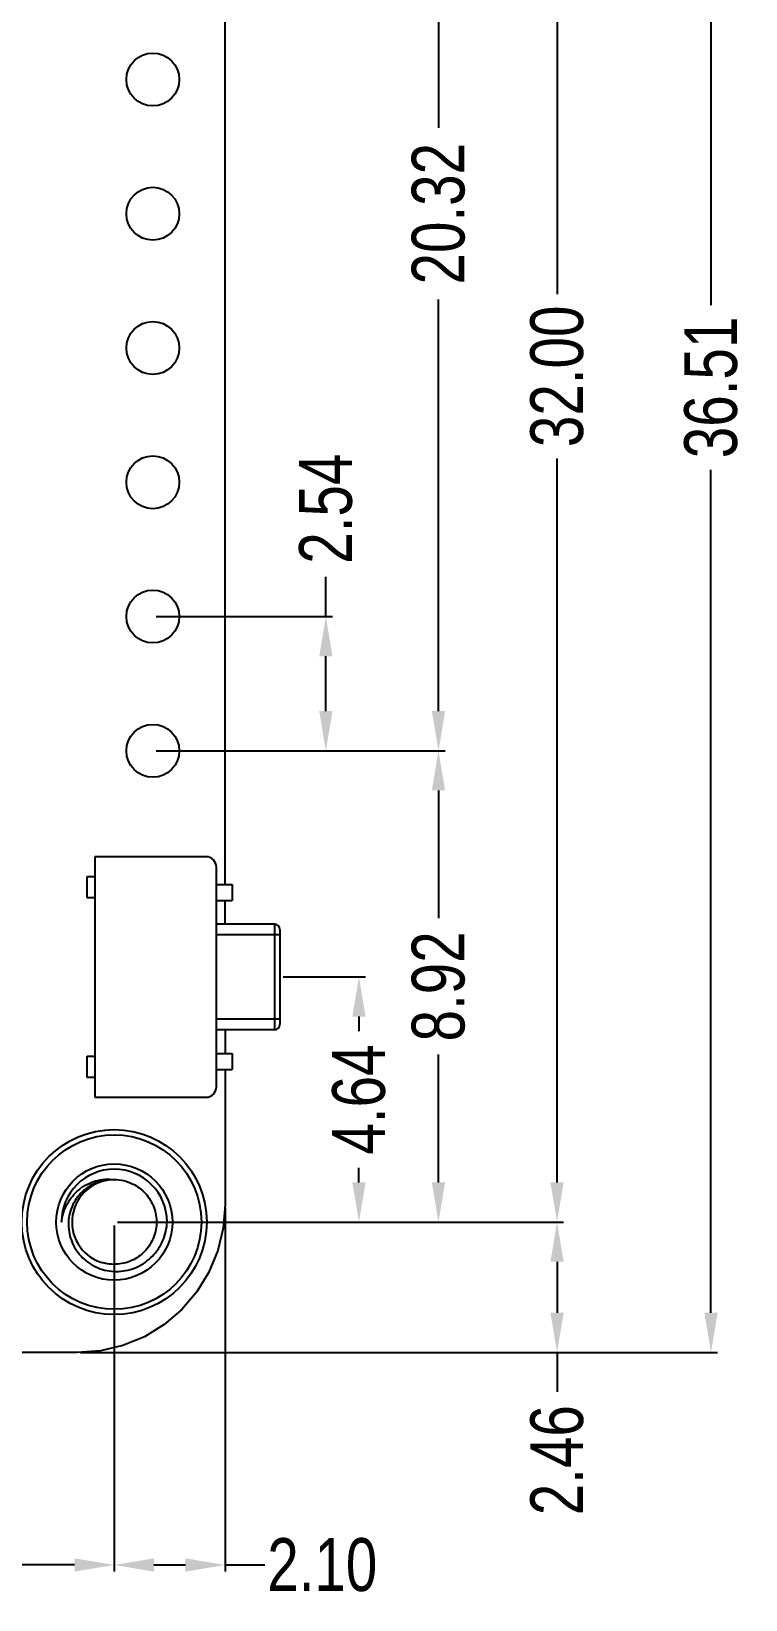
# Model space of a CAD drawing. Header units: inches. Extents: x 4.1 to 94, y -51.8 to -2.2.
# Drawn here: x 80.35 to 93.88, y -51.76 to -22.09 of the extents above; entities that cross this region are included whole.
import ezdxf

# ---------------------------------------------------------------- set-up
doc = ezdxf.new("R2010")
doc.units = ezdxf.units.IN
doc.header["$LTSCALE"] = 1.21
doc.header["$MEASUREMENT"] = 0
doc.header["$PDMODE"] = 3
doc.header["$PDSIZE"] = 0.3125
doc.layers.get('0').update_dxf_attribs({"linetype": 'CONTINUOUS'})
doc.layers.get('Defpoints').update_dxf_attribs({"linetype": 'CONTINUOUS'})
doc.layers.add('Dim', color=3, linetype='CONTINUOUS', lineweight=25)
doc.styles.get("Standard").update_dxf_attribs({"font": 'txt', "width": 0.8})
doc.dimstyles.get("Standard").update_dxf_attribs({"dimtxt": 0.15625, "dimasz": 0.1875, "dimexe": 0.125, "dimexo": 0.0625, "dimgap": 0.09, "dimtad": 0, "dimtih": 1, "dimtoh": 1, "dimzin": 4, "dimdsep": 46, "dimtxsty": 'STANDARD', "dimblk": '_FILLED', "dimblk1": '_FILLED', "dimblk2": '_FILLED', "dimcen": 0.09, "dimazin": 1, "dimtp": 0.01, "dimtm": 0.01, "dimtfac": 1, "dimtofl": 0, "dimtmove": 0, "dimatfit": 3, "dimldrblk": '_FILLED', "dimfxl": 1, "dimtolj": 1, "dimtzin": 4, "dimarcsym": 0})

# ---------------------------------------------------------------- blocks, each defined once
blk = doc.blocks.new('_FILLED')
at = {"color": 0, "linetype": 'ByBlock'}
blk.add_solid([(0, 0), (-1, 0.167), (-1, -0.167)], dxfattribs=at)
blk = doc.blocks.new('*D60')
at = {"layer": 'Defpoints', "color": 0}
for p in [(80.404, -12.618), (81.925, -44.614), (90.308, -44.614)]:
    blk.add_point(p, dxfattribs=at)
at = {"layer": 'Dim', "color": 0, "lineweight": -2}
for p, q in [((80.467, -12.618), (90.433, -12.618)), ((90.308, -13.368), (90.308, -27.059)), ((90.308, -43.864), (90.308, -30.172)), ((81.987, -44.614), (90.433, -44.614))]:
    blk.add_line(p, q, dxfattribs=at)
at = {"layer": 'Dim', "color": 0, "lineweight": -2, "xscale": 0.75, "yscale": 0.75, "zscale": 0.75}
for p, rotation in [((90.308, -12.618), 90), ((90.308, -44.614), 270)]:
    blk.add_blockref('_FILLED', p, dxfattribs=dict(at, rotation=rotation))
at = {"layer": 'Dim', "color": 0, "insert": (90.308, -28.616), "char_height": 1, "attachment_point": 5, "rotation": 90}
blk.add_mtext('\\A1;32.00', dxfattribs=at)
blk = doc.blocks.new('*D61')
at = {"layer": 'Defpoints', "color": 0}
for p in [(85.059, -39.979), (81.924, -44.615), (86.557, -44.615)]:
    blk.add_point(p, dxfattribs=at)
at = {"layer": 'Dim', "color": 0, "lineweight": -2}
for p, q in [((85.121, -39.979), (86.682, -39.979)), ((86.557, -40.729), (86.557, -41.007)), ((86.557, -43.865), (86.557, -43.587)), ((81.987, -44.615), (86.682, -44.615))]:
    blk.add_line(p, q, dxfattribs=at)
at = {"layer": 'Dim', "color": 0, "lineweight": -2, "xscale": 0.75, "yscale": 0.75, "zscale": 0.75}
for p, rotation in [((86.557, -39.979), 90), ((86.557, -44.615), 270)]:
    blk.add_blockref('_FILLED', p, dxfattribs=dict(at, rotation=rotation))
at = {"layer": 'Dim', "color": 0, "insert": (86.557, -42.297), "char_height": 1, "attachment_point": 5, "rotation": 90}
blk.add_mtext('\\A1;4.64', dxfattribs=at)
blk = doc.blocks.new('*D62')
at = {"layer": 'Defpoints', "color": 0}
for p in [(82.654, -35.7), (82.654, -44.615), (88.063, -44.615)]:
    blk.add_point(p, dxfattribs=at)
at = {"layer": 'Dim', "color": 0, "lineweight": -2}
for p, q in [((82.717, -35.7), (88.188, -35.7)), ((88.063, -36.45), (88.063, -38.867)), ((88.063, -43.865), (88.063, -41.447)), ((82.717, -44.615), (88.188, -44.615))]:
    blk.add_line(p, q, dxfattribs=at)
at = {"layer": 'Dim', "color": 0, "lineweight": -2, "xscale": 0.75, "yscale": 0.75, "zscale": 0.75}
for p, rotation in [((88.063, -35.7), 90), ((88.063, -44.615), 270)]:
    blk.add_blockref('_FILLED', p, dxfattribs=dict(at, rotation=rotation))
at = {"layer": 'Dim', "color": 0, "insert": (88.063, -40.157), "char_height": 1, "attachment_point": 5, "rotation": 90}
blk.add_mtext('\\A1;8.92', dxfattribs=at)
blk = doc.blocks.new('*D63')
at = {"layer": 'Defpoints', "color": 0}
for p in [(82.654, -33.16), (85.931, -33.16), (82.654, -35.7)]:
    blk.add_point(p, dxfattribs=at)
at = {"layer": 'Dim', "color": 0, "lineweight": -2}
for p, q in [((85.931, -33.16), (85.931, -32.41)), ((82.717, -33.16), (86.056, -33.16)), ((85.931, -34.95), (85.931, -33.91)), ((82.717, -35.7), (86.056, -35.7))]:
    blk.add_line(p, q, dxfattribs=at)
at = {"layer": 'Dim', "color": 0, "lineweight": -2, "xscale": 0.75, "yscale": 0.75, "zscale": 0.75}
for p, rotation in [((85.931, -33.16), 90), ((85.931, -35.7), 270)]:
    blk.add_blockref('_FILLED', p, dxfattribs=dict(at, rotation=rotation))
at = {"layer": 'Dim', "color": 0, "insert": (85.931, -31.12), "char_height": 1, "attachment_point": 5, "rotation": 90}
blk.add_mtext('\\A1;2.54', dxfattribs=at)
blk = doc.blocks.new('*D64')
at = {"layer": 'Defpoints', "color": 0}
for p in [(82.654, -15.38), (88.063, -15.38), (82.654, -35.7)]:
    blk.add_point(p, dxfattribs=at)
at = {"layer": 'Dim', "color": 0, "lineweight": -2}
for p, q in [((82.717, -15.38), (88.188, -15.38)), ((88.063, -16.13), (88.063, -23.916)), ((88.063, -34.95), (88.063, -27.163)), ((82.717, -35.7), (88.188, -35.7))]:
    blk.add_line(p, q, dxfattribs=at)
at = {"layer": 'Dim', "color": 0, "lineweight": -2, "xscale": 0.75, "yscale": 0.75, "zscale": 0.75}
for p, rotation in [((88.063, -15.38), 90), ((88.063, -35.7), 270)]:
    blk.add_blockref('_FILLED', p, dxfattribs=dict(at, rotation=rotation))
at = {"layer": 'Dim', "color": 0, "insert": (88.063, -25.54), "char_height": 1, "attachment_point": 5, "rotation": 90}
blk.add_mtext('\\A1;20.32', dxfattribs=at)
blk = doc.blocks.new('*D65')
at = {"layer": 'Defpoints', "color": 0}
for p in [(65.604, -44.615), (81.924, -44.616), (81.924, -51.102)]:
    blk.add_point(p, dxfattribs=at)
at = {"layer": 'Dim', "color": 0, "lineweight": -2}
for p, q in [((65.604, -44.678), (65.604, -51.227)), ((81.924, -44.678), (81.924, -51.227)), ((66.354, -51.102), (72.208, -51.102)), ((81.174, -51.102), (75.321, -51.102))]:
    blk.add_line(p, q, dxfattribs=at)
at = {"layer": 'Dim', "color": 0, "lineweight": -2, "xscale": 0.75, "yscale": 0.75, "zscale": 0.75, "rotation": 180}
blk.add_blockref('_FILLED', (65.604, -51.102), dxfattribs=at)
at = {"layer": 'Dim', "color": 0, "lineweight": -2, "xscale": 0.75, "yscale": 0.75, "zscale": 0.75}
blk.add_blockref('_FILLED', (81.924, -51.102), dxfattribs=at)
at = {"layer": 'Dim', "color": 0, "insert": (73.764, -51.102), "char_height": 1, "attachment_point": 5}
blk.add_mtext('\\A1;16.32', dxfattribs=at)
blk = doc.blocks.new('*D69')
at = {"layer": 'Defpoints', "color": 0}
for p in [(81.924, -44.615), (81.224, -47.08), (90.308, -47.08)]:
    blk.add_point(p, dxfattribs=at)
at = {"layer": 'Dim', "color": 0, "lineweight": -2}
for p, q in [((81.987, -44.615), (90.433, -44.615)), ((90.308, -45.365), (90.308, -46.33)), ((81.287, -47.08), (90.433, -47.08)), ((90.308, -47.08), (90.308, -47.83))]:
    blk.add_line(p, q, dxfattribs=at)
at = {"layer": 'Dim', "color": 0, "lineweight": -2, "xscale": 0.75, "yscale": 0.75, "zscale": 0.75}
for p, rotation in [((90.308, -44.615), 90), ((90.308, -47.08), 270)]:
    blk.add_blockref('_FILLED', p, dxfattribs=dict(at, rotation=rotation))
at = {"layer": 'Dim', "color": 0, "insert": (90.308, -49.12), "char_height": 1, "attachment_point": 5, "rotation": 90}
blk.add_mtext('\\A1;2.46', dxfattribs=at)
blk = doc.blocks.new('*D71')
at = {"layer": 'Defpoints', "color": 0}
for p in [(84.023, -44.29), (81.924, -44.615), (84.023, -51.102)]:
    blk.add_point(p, dxfattribs=at)
at = {"layer": 'Dim', "color": 0, "lineweight": -2}
for p, q in [((84.023, -44.353), (84.023, -51.227)), ((81.924, -44.678), (81.924, -51.227)), ((82.674, -51.102), (83.273, -51.102)), ((84.023, -51.102), (84.773, -51.102))]:
    blk.add_line(p, q, dxfattribs=at)
at = {"layer": 'Dim', "color": 0, "lineweight": -2, "xscale": 0.75, "yscale": 0.75, "zscale": 0.75, "rotation": 180}
blk.add_blockref('_FILLED', (81.924, -51.102), dxfattribs=at)
at = {"layer": 'Dim', "color": 0, "lineweight": -2, "xscale": 0.75, "yscale": 0.75, "zscale": 0.75}
blk.add_blockref('_FILLED', (84.023, -51.102), dxfattribs=at)
at = {"layer": 'Dim', "color": 0, "insert": (85.863, -51.102), "char_height": 1, "attachment_point": 5}
blk.add_mtext('\\A1;2.10', dxfattribs=at)
blk = doc.blocks.new('*D74')
at = {"layer": 'Defpoints', "color": 0}
for p in [(81.224, -10.571), (85.86, -47.08), (93.223, -47.08)]:
    blk.add_point(p, dxfattribs=at)
at = {"layer": 'Dim', "color": 0, "lineweight": -2}
for p, q in [((81.287, -10.571), (93.348, -10.571)), ((93.223, -11.321), (93.223, -27.269)), ((93.223, -46.33), (93.223, -30.382)), ((85.922, -47.08), (93.348, -47.08))]:
    blk.add_line(p, q, dxfattribs=at)
at = {"layer": 'Dim', "color": 0, "lineweight": -2, "xscale": 0.75, "yscale": 0.75, "zscale": 0.75}
for p, rotation in [((93.223, -10.571), 90), ((93.223, -47.08), 270)]:
    blk.add_blockref('_FILLED', p, dxfattribs=dict(at, rotation=rotation))
at = {"layer": 'Dim', "color": 0, "insert": (93.223, -28.826), "char_height": 1, "attachment_point": 5, "rotation": 90}
blk.add_mtext('\\A1;36.51', dxfattribs=at)

msp = doc.modelspace()

# ---------------------------------------------------------------- linework, layer by layer
at = {"color": 7, "linetype": 'Continuous'}
for p, q in [((84.014, -13.37), (84.021, -38.229)), ((83.659, -37.704), (81.559, -37.704)), ((81.559, -37.704), (81.559, -42.254)), ((83.859, -42.054), (83.859, -37.904)), ((81.409, -38.079), (81.559, -38.079)), ((81.409, -38.479), (81.409, -38.079)), ((83.859, -38.229), (84.159, -38.229)), ((84.159, -38.229), (84.159, -38.529)), ((81.559, -38.479), (81.409, -38.479)), ((83.859, -38.529), (84.159, -38.529)), ((84.021, -38.529), (84.021, -38.979)), ((84.959, -38.979), (83.859, -38.979)), ((84.959, -38.979), (84.959, -40.979)), ((85.059, -39.079), (85.059, -40.879)), ((85.059, -39.179), (83.859, -39.179)), ((85.059, -40.779), (83.859, -40.779)), ((84.959, -40.979), (83.859, -40.979)), ((84.022, -40.979), (84.022, -41.429)), ((81.409, -41.479), (81.559, -41.479)), ((81.409, -41.879), (81.409, -41.479)), ((83.859, -41.429), (84.159, -41.429)), ((84.159, -41.429), (84.159, -41.729)), ((83.859, -41.729), (84.159, -41.729)), ((84.022, -41.729), (84.023, -44.29)), ((81.559, -41.879), (81.409, -41.879)), ((81.559, -42.254), (83.659, -42.254)), ((84.023, -44.29), (83.988, -44.728)), ((83.988, -44.728), (83.886, -45.155)), ((83.886, -45.155), (83.718, -45.561)), ((83.718, -45.561), (83.488, -45.935)), ((83.488, -45.935), (83.203, -46.269)), ((83.203, -46.269), (82.869, -46.554)), ((82.869, -46.554), (82.495, -46.784)), ((82.495, -46.784), (82.089, -46.952)), ((81.224, -47.08), (78.209, -47.082)), ((81.662, -47.054), (81.224, -47.08)), ((82.089, -46.952), (81.662, -47.054))]:
    msp.add_line(p, q, dxfattribs=at)
for centre, radius in [((82.654, -23), 0.5), ((82.654, -25.54), 0.5), ((82.654, -28.08), 0.5), ((82.654, -30.62), 0.5), ((82.654, -33.16), 0.5), ((82.654, -35.7), 0.5), ((81.924, -44.615), 1.75), ((81.924, -44.615), 1.65), ((81.924, -44.615), 1.1)]:
    msp.add_circle(centre, radius, dxfattribs=at)
for centre, radius, start, end in [((83.659, -37.904), 0.2, 0, 90), ((84.959, -39.079), 0.1, 0, 90), ((84.959, -40.879), 0.1, 270, 0), ((83.659, -42.054), 0.2, 270, 0), ((81.924, -44.615), 1, 0, 180), ((81.924, -44.615), 0.8, 89.9924, 251.3313), ((81.924, -44.618), 0.803, 77.163, 89.9798), ((81.925, -44.614), 0.799, 73.2614, 77.1393), ((81.924, -44.616), 0.799, 251.3267, 255.2)]:
    msp.add_arc(centre, radius, start, end, dxfattribs=at)
for points, knots in [([(80.924, -44.615), (80.932, -44.556), (80.958, -44.439), (81.028, -44.274), (81.127, -44.125), (81.254, -43.998), (81.403, -43.898), (81.57, -43.831), (81.746, -43.8), (81.866, -43.806), (81.924, -43.815)], [0, 0, 0, 0, 0.125242, 0.250422, 0.375545, 0.500601, 0.625586, 0.750488, 0.87529, 1, 1, 1, 1]), ([(81.924, -43.815), (81.866, -43.812), (81.749, -43.819), (81.579, -43.866), (81.423, -43.949), (81.288, -44.063), (81.18, -44.202), (81.103, -44.36), (81.06, -44.531), (81.052, -44.707), (81.08, -44.881), (81.141, -45.046), (81.234, -45.196), (81.354, -45.325), (81.497, -45.428), (81.656, -45.502), (81.827, -45.545), (81.944, -45.551), (82.003, -45.549)], [0, 0, 0, 0, 0.062476, 0.124951, 0.187433, 0.249919, 0.312409, 0.374902, 0.437398, 0.499898, 0.562401, 0.624907, 0.687416, 0.749927, 0.812442, 0.874959, 0.937478, 1, 1, 1, 1]), ([(82.155, -43.849), (82.204, -43.864), (82.301, -43.903), (82.431, -43.989), (82.542, -44.099), (82.63, -44.228), (82.692, -44.371), (82.724, -44.524), (82.727, -44.68), (82.699, -44.834), (82.642, -44.979), (82.558, -45.111), (82.451, -45.224), (82.323, -45.314), (82.181, -45.378), (82.029, -45.413), (81.873, -45.419), (81.77, -45.402), (81.72, -45.389)], [0, 0, 0, 0, 0.062524, 0.125017, 0.187517, 0.250016, 0.312515, 0.375014, 0.437512, 0.500011, 0.562509, 0.625008, 0.687506, 0.750005, 0.812504, 0.875002, 0.937501, 1, 1, 1, 1]), ([(82.003, -45.549), (82.063, -45.546), (82.182, -45.53), (82.354, -45.472), (82.511, -45.383), (82.649, -45.266), (82.764, -45.126), (82.85, -44.967), (82.906, -44.795), (82.922, -44.675), (82.924, -44.615)], [0, 0, 0, 0, 0.124984, 0.249973, 0.374967, 0.499965, 0.624967, 0.749976, 0.874982, 1, 1, 1, 1])]:
    msp.add_open_spline(points, degree=3, knots=knots, dxfattribs=at)

# ---------------------------------------------------------------- dimensions: what is measured, and where the dimension line sits
at = {"layer": 'Dim'}
for base, p1, p2, picture, middle in [((93.223, -47.08), (81.224, -10.571), (85.86, -47.08), '*D74', (93.223, -28.826)), ((90.308, -44.614), (80.404, -12.618), (81.925, -44.614), '*D60', (90.308, -28.616)), ((88.063, -15.38), (82.654, -35.7), (82.654, -15.38), '*D64', (88.063, -25.54)), ((85.931, -33.16), (82.654, -35.7), (82.654, -33.16), '*D63', (85.931, -31.12)), ((88.063, -44.6151), (82.6543, -35.6998), (82.6543, -44.6151), '*D62', (88.063, -40.1575)), ((86.557, -44.615), (85.059, -39.979), (81.924, -44.615), '*D61', (86.557, -42.297)), ((90.30759, -47.08014), (81.92432, -44.61515), (81.22431, -47.08014), '*D69', (90.30759, -49.12014))]:
    dim = msp.add_linear_dim(base=base, p1=p1, p2=p2, angle=90, dimstyle='STANDARD', override={"dimtxt": 1, "dimasz": 0.75, "dimtih": 0, "dimtoh": 0, "dimzin": 0, "dimcen": 0.198, "dimadec": 0, "dimazin": 0, "dimtp": 0, "dimtm": 0, "dimtdec": 4, "dimtzin": 0}, dxfattribs=at)
    dim.commit()
    dim.dimension.update_dxf_attribs({"geometry": picture, "text_midpoint": middle})
for base, p1, p2, picture, middle in [((84.023, -51.102), (81.924, -44.615), (84.023, -44.29), '*D71', (85.863, -51.102)), ((81.924, -51.102), (65.604, -44.615), (81.924, -44.616), '*D65', (73.764, -51.102))]:
    dim = msp.add_linear_dim(base=base, p1=p1, p2=p2, dimstyle='STANDARD', override={"dimtxt": 1, "dimasz": 0.75, "dimtih": 0, "dimtoh": 0, "dimzin": 0, "dimcen": 0.198, "dimadec": 0, "dimazin": 0, "dimtp": 0, "dimtm": 0, "dimtdec": 4, "dimtzin": 0}, dxfattribs=at)
    dim.commit()
    dim.dimension.update_dxf_attribs({"geometry": picture, "text_midpoint": middle})

doc.saveas('drawing.dxf')
